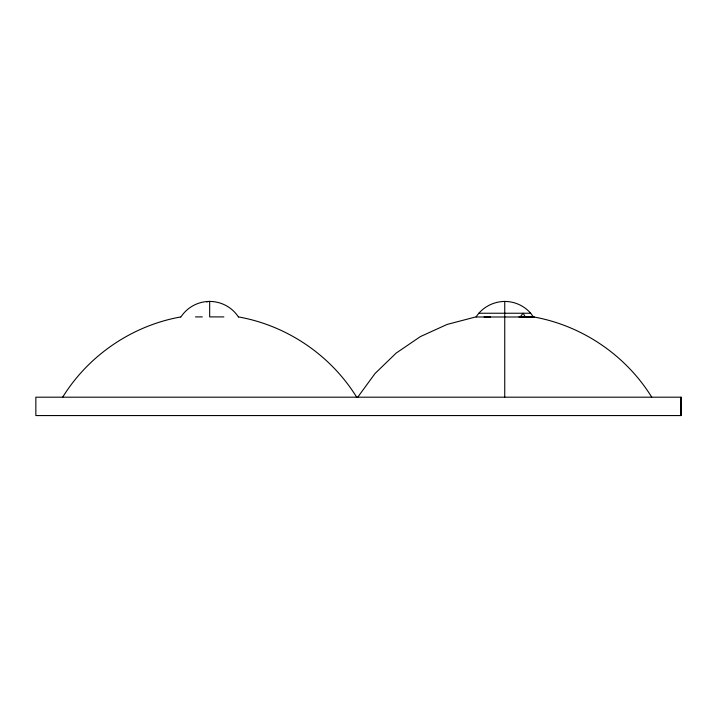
<?xml version="1.0" encoding="UTF-8"?>
<svg xmlns="http://www.w3.org/2000/svg" width="717" height="717" viewBox="0 0 717 717"><rect width="100%" height="100%" fill="white"/><g stroke="black" fill="none" stroke-linecap="round" stroke-linejoin="round"><path stroke-width="1.08" d="M680.989 415.564L681.15 397.191L35.85 397.191L35.85 415.564L680.989 415.564L680.989 397.191M62.657 397.191C88.496 355.372 132.053 325.715 180.433 316.995M357.729 397.191L375.045 373.503L396.142 353.105L420.404 336.587L447.112 324.434L475.496 316.995L530.06 316.995L518.938 316.905M476.079 316.959C482.218 307.351 493.395 301.507 504.741 301.436A34.407 34.407 0 0 1 530.679 313.239L533.394 316.959M520.255 316.905L523.078 313.239L525.409 316.995M533.833 316.995L529.54 316.932L534.138 316.995M488.34 317.264L490.545 316.905L484.065 316.995M522.836 316.95L530.06 316.995M478.804 313.239L530.679 313.239M195.472 316.905L202.328 316.905M223.865 316.905L209.669 316.896L209.669 301.436A34.407 17.199 -90 0 0 206.747 301.938M533.197 316.941L533.977 316.995C582.356 325.715 625.914 355.372 651.744 397.191M532.982 316.995L532.202 316.654L532.731 316.851M238.904 316.995C287.284 325.715 330.842 355.372 356.681 397.191M504.741 301.436L504.741 397.191M180.783 317.147A34.407 34.407 0 0 1 238.555 317.147"/></g></svg>
